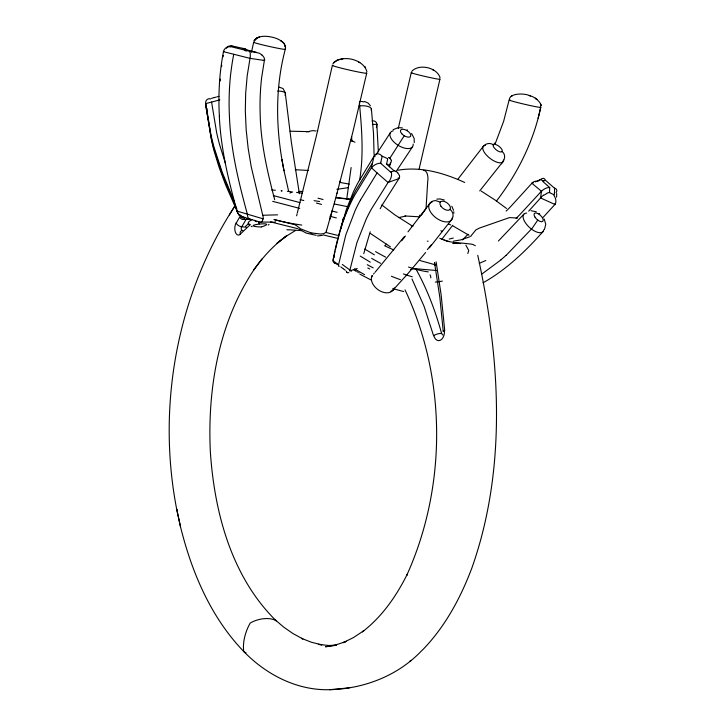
<?xml version="1.0" encoding="UTF-8"?>
<svg xmlns="http://www.w3.org/2000/svg" width="726" height="726" viewBox="0 0 726 726"><rect width="100%" height="100%" fill="white"/><g stroke="black" fill="none" stroke-linecap="round" stroke-linejoin="round"><path stroke-width="1.09" d="M261.442 226.911C281.461 220.586 235.514 225.732 261.188 227.029M540.879 106.159C542.041 103.519 535.271 96.739 530.134 95.823M556.597 197.127L556.706 193.515M531.904 183.27L541.414 191.247L540.652 197.817M366.911 71.674C363.644 59.015 341.293 53.842 332.844 63.87M285.5 48.007L285.291 45.965C286.017 50.484 285.191 43.206 283.058 42.48C280.399 39.939 276.915 38.46 273.421 37.471C267.232 36.01 258.547 34.794 254.263 40.665M351.13 167.515L346.692 199.341M285.454 48.424L285.527 47.689M414.256 142.577L414.165 138.475L411.578 133.457M221.602 66.638L221.784 65.231M554.836 203.825L554.718 204.696L543.075 217.428M359.66 179.994C363.871 154.366 361.757 128.411 359.37 102.738M244.408 217.446L244.353 219.388L251.931 219.524M380.805 163.386L390.543 172.062L394.173 170.873L386.595 164.14L387.738 158.685L382.212 156.208L381.086 161.081M380.996 161.617L380.714 163.214M333.624 257.911L333.089 259.944C336.492 241.676 341.293 223.554 349.052 206.601A219.025 116.94 -31.4 0 1 354.878 194.849L371.394 167.751L373.908 156.807L374.389 155.663L375.406 156.117M326.464 231.331L326.464 230.233M334.341 254.762L333.742 257.467M334.659 253.156L334.976 251.541M339.405 266.088A5.681 1.434 -52.9 0 1 338.534 264.808L345.821 234.843L355.232 210.322A214.279 113.764 -31.3 0 1 360.441 200.022M263.275 60.213L264.373 60.476L261.623 77.727A198.316 149.901 -73.2 0 0 260.171 113.846C260.688 143.022 267.286 171.626 274.7 199.714M335.303 249.925L341.973 223.363L350.576 200.93A213.262 114.554 -31.5 0 1 355.722 190.602L372.184 163.486M263.003 218.88L263.012 218.807A8.585 6.87 39.7 0 0 263.184 217.138L251.196 166.626L248.156 148.295L246.168 129.727L245.324 111.005L245.66 93.445L247.194 75.867L250.288 56.701L250.243 52.871L249.39 51.228L230.587 46.6M332.354 65.413L316.491 135.499L297.37 212.763M419.002 169.521L439.911 79.288M251.468 52.181L253.683 42.253M398.238 128.547L411.243 72.718M376.404 127.685L376.848 124.573L378.364 151.906M366.721 73.199L352.9 131.833L336.991 193.307M509.135 99.988L503.59 121.487L495.241 143.648M285.273 49.35C274.7 88.953 275.862 130.843 284.011 170.782L281.924 159.52L282.015 159.992M538.12 118.265L540.725 107.33C533.583 141.543 517.629 173.505 496.402 201.129M340.657 229.371L346.184 210.032L353.117 192.544A205.258 111.287 -31.6 0 1 358.072 182.562L374.226 155.909M239.752 214.56L239.644 215.041A5.091 5.018 27.8 0 0 244.299 217.991M363.753 253.683L370.187 231.775M296.607 215.794L297.115 213.771M334.505 202.427L337.091 192.944M334.604 202.055L326.101 232.138L324.086 233.491L320.892 234.053L311.835 233.01M389.445 166.671L390.688 162.869L389.563 164.575M329.822 219.288L332.236 210.64M334.368 255.198L334.042 256.369A5.645 5.009 14.2 0 0 333.96 257.558M539.527 214.578L539.545 213.689L538.792 213.789M262.694 220.005L262.385 220.831M537.748 220.105L532.122 228.363L506.058 255.434M509.452 98.881C510.46 93.391 523.954 92.783 530.334 95.896L529.236 95.523M237.139 210.849L237.021 211.075A9.329 7.841 -63.2 0 0 237.447 212.464M544.473 229.425L545.761 224.234L544.191 219.007M407.023 130.635L407.34 129.9L406.914 130.444M404.237 135.762L389.717 158.45M360.45 200.022L377.084 172.951L371.394 167.751M411.678 71.447C418.829 63.334 437.324 67.382 440.101 77.954M239.752 216.929L236.186 223.118A4.683 2.55 30.3 0 0 241.758 226.784L246.513 218.671M229.389 214.905L235.251 205.358M396.033 171.635L412.432 146.951M235.215 205.522C177.126 294.139 156.598 405.453 176.699 509.253L176.808 509.761M226.467 48.252L226.875 47.671M376.059 154.729L390.352 132.704M388.12 182.417L398.928 178.623L382.393 204.714A192.426 101.404 -31.2 0 0 380.197 208.743M467.816 253.546L468.751 250.488L465.883 245.161M422.069 214.097L421.643 214.678M422.296 213.798L423.539 212.119M295.373 230.569L286.017 236.349L277.042 243.274L287.069 235.46C274.074 244.844 263.121 256.741 253.882 269.782L254.454 269.01C218.78 322.235 207.373 388.383 210.331 451.499C214.333 512.22 231.358 576.38 275.744 620.385L276.052 620.984M253.882 269.782L262.041 258.846M423.839 211.72L425.618 209.179A3.639 2.323 -81.9 0 0 426.071 207.981L427.705 181.418C428.485 178.079 427.705 170.256 423.63 170.329M457.843 179.249L483.153 146.525C485.395 143.449 490.186 142.36 493.281 144.783M407.976 231.884L430.582 202.5L432.76 201.12L435.418 200.548L440.292 202.073M452.715 225.305L441.726 239.399M404.282 236.64L375.061 272.277M479.741 190.893L500.405 164.847C504.28 161.853 506.748 154.965 502.129 151.507A5.554 2.269 37.9 0 0 496.802 144.937A5.554 2.269 37.9 0 0 494.252 147.922A5.554 2.269 37.9 0 0 502.056 151.598M429.411 247.838L452.216 218.844L453.033 216.43L452.942 213.753L451.899 211.302L450.075 209.36M425.618 252.53L408.248 273.239L393.111 290.01M226.975 47.553L228.808 46.119L231.04 45.711L245.297 48.905A13.776 9.157 -78.4 0 1 245.533 49.032M421.425 214.95L420.345 215.767L419.446 215.159M373.518 274.029L374.28 273.157M541.414 191.247L519.78 214.724A213.843 128.593 -28.9 0 1 516.077 218.39M523.818 214.234L498.372 241.023M528.673 211.157L540.589 197.935L554.909 204.478M543.112 231.503C525.57 251.241 506.231 269.809 483.035 282.804M467.998 234.28L462.553 239.916M333.769 62.409L337.517 59.886L342.89 58.833M245.606 226.294L248.846 223.318M230.705 46.5L231.866 45.856M275.744 620.385C268.193 616.819 257.34 618.861 250.216 623.053C245.497 631.275 242.493 642.011 243.7 651.413C266.043 674.563 296.916 690.598 329.64 689.7C363.835 688.802 397.821 675.852 421.625 650.759L422.841 649.643C444.947 626.874 460.257 598.478 471.492 569.021L471.909 567.895C507.302 467.689 500.141 357.609 477.753 255.361M409.782 661.477L411.034 660.342M242.802 48.76L243.6 48.37M250.134 224.761L240.297 234.162A4.71 3.276 44.2 0 1 242.802 230.387M501.094 259.79L482.064 273.893M223.917 51.328L223.481 51.691A188.315 146.271 -73.9 0 0 220.559 70.694L220.232 73.616A228 173.904 -73.6 0 0 219.388 116.233M268.23 225.033L269.047 224.47M543.583 195.339L546.687 193.597M386.631 244.208L384.662 245.796L393.828 249.989M393.093 129.709L398.102 127.658L402.268 127.84M469.813 236.776L460.956 239.861L453.351 241.168M306.699 131.932L307.407 131.578M485.83 260.48L479.296 263.347M533.419 182.716L531.849 183.342L510.632 206.629A205.041 124.373 -29 0 1 506.176 211.066M535.498 181.899L536.015 181.691M537.576 181.073L538.093 180.874M539.119 180.465L539.636 180.266M275.553 221.802L274.691 222.029M357.237 268.52L349.651 270.97L356.929 242.593L366.294 218.916A207.945 109.091 -31.2 0 1 371.431 208.997L388.074 182.48L377.084 172.951M211.429 98.382L213.743 97.738M205.903 105.805L205.803 103.6L219.851 99.87M214.17 97.62L215.894 97.157M216.765 96.93L218.943 96.367M322.389 235.396L317.507 235.905M398.683 217.619L405.689 216.067M244.317 219.397L242.339 219.352M436.771 199.151L439.956 198.933L444.366 200.04M348.489 187.626L336.864 189.341M397.957 170.229C420.799 166.2 444.031 173.042 464.676 182.462M329.64 689.7L349.306 687.849M336.338 645.305L325.484 646.775L336.029 644.851L346.538 641.33L343.108 642.692L353.526 637.537L363.744 630.749L362.41 631.856C382.012 616.791 396.387 596.073 407.313 574.121L406.714 575.391C447.053 486.311 446.717 378.428 405.044 289.883M336.129 645.214L328.742 645.487L318.306 644.389L321.772 644.824L311.481 642.265L301.444 638.317L302.878 638.934L293.123 633.662L283.739 627.155L274.782 619.487M262.885 215.25L277.559 214.851M279.111 87.111L282.995 88.527L285.209 92.592L291.371 142.369L299.375 193.733M372.393 124.445L376.821 124.328M206.647 110.443L207.609 110.416M290.019 131.197L309.267 131.651M538.928 180.738L535.144 181.291A5.59 3.966 -21.8 0 0 531.795 183.215M419.746 216.82L404.908 215.976M298.685 191.437L302.787 191.482M239.861 215.15L238.827 215.132L225.65 184.93L219.043 167.134L214.333 151.77A169.82 123.484 61.7 0 1 211.547 140.345L205.912 106.123L210.921 136.461A176.654 127.985 61.7 0 0 213.825 148.376L223.009 176.291L236.903 209.079M530.996 210.721L536.287 211.765M295.255 169.73L308.604 170.456M273.384 222.129L259.763 222.056L244.807 217.537M271.705 190.04L275.381 190.221M301.644 230.632L288.794 229.752A4.873 2.723 -84.2 0 1 286.951 229.507M316.209 235.333L306.426 233.146L298.649 229.08M436.444 270.508L415.771 268.72C427.106 289.066 435.446 310.982 441.589 333.425A5.79 1.951 -15.2 0 0 433.567 335.693L424.066 306.29L411.987 278.984M281.234 190.675L281.915 190.729M336.338 197.889L349.714 199.269M241.758 226.784L246.259 227.238M287.315 191.283L291.217 191.728M342.436 219.443L343.815 219.597M336.347 197.463L351.257 199.332M349.333 184.123L340.621 182.553A1.425 1.053 62.8 0 1 340.04 181.809L339.859 181.201M296.553 192.39L302.125 193.134M411.343 225.75L413.139 226.013M244.299 217.392L243.927 217.328A12.796 10.627 -66.9 0 0 244.753 217.419M264.373 60.467L250.034 58.352L223.481 51.691M249.39 51.228L259.046 53.107A13.948 13.15 -76.6 0 1 259.391 53.261L261.914 54.849M336.447 263.81L334.904 263.329M446.327 241.132L447.643 241.35M460.656 243.627L448.414 241.486M517.683 218.036L509.543 217.582L479.269 228.136L475.893 229.897L470.838 236.086A1.633 0.871 -29.2 0 0 470.82 236.513M347.79 206.683L334.387 204.015M435.636 264.917L420.1 260.57M336.773 238.182L323.324 234.943M243.6 217.328L243.7 217.274A12.896 10.69 -65.6 0 1 238.164 213.635L237.547 212.509M256.614 52.345L242.675 48.923M337.545 235.351L325.575 232.393M270.644 221.92L297.669 228.654M403.692 291.562L392.757 288.603M274.001 219.452L295.31 224.815M272.722 201.356L299.72 208.389M336.374 217.927L329.858 216.239M273.375 195.603L299.947 202.59M332.29 211.057L337.136 212.319M310.492 232.674L300.618 228.871L295.155 224.552M316.999 130.662L317.779 130.88M243.618 217.256L242.675 216.883M444.085 239.988L449.394 241.531M219.316 116.242C220.804 148.521 228.381 180.075 237.021 211.075L263.012 218.807M246.041 652.792L244.136 651.903C210.948 617.663 191.764 572.387 180.475 526.649L176.699 509.253L180.475 526.649M494.134 143.158L495.35 143.566M364.606 101.449L368.273 103.183L370.405 105.805M448.604 224.025L450.665 224.869M439.765 238.264L445.401 240.633M251.205 226.267L252.094 226.648M350.64 140.118L354.96 142.232M432.542 69.669L433.467 70.095M452.897 225.895L468.987 235.278M359.851 62.654L358.689 62.064M370.859 279.873L359.933 274.192M245.533 49.023L247.267 50.366M364.579 274.664L354.479 268.883M358.635 272.677L359.107 272.94M357.228 271.878L357.691 272.15M256.505 221.693L254.399 220.332M374.344 254.808L364.733 249.018M355.822 271.079L356.285 271.352M412.377 226.049L394.89 214.914L381.876 205.004M370.305 262.168L360.223 256.078M355.359 270.807L353.97 269.999M390.425 246.858L370.333 233.418M481.211 191.092L495.241 200.131L506.485 208.453M345.295 270.235L343.643 269.028M537.022 99.462L536.215 98.854M333.034 260.688L338.534 264.808M343.235 268.729L340.793 266.905M336.692 263.847L337.236 264.246M398.184 177.906L398.973 178.551A6.035 4.329 -18.2 0 0 399.4 175.447M397.63 172.806L399.445 175.429M547.114 185.212L542.703 181.4L545.498 180.293L554.455 188.143M547.277 185.357L549.718 187.535L549.518 192.662L554.355 194.895L554.555 190.285M475.321 245.724L472.907 244.508A28.205 10.11 -14.4 0 0 470.929 244.054L461.582 243.056A29.113 10.473 -14.4 0 0 458.442 243.001L453.451 243.464A10.373 3.775 -14.6 0 0 452.761 243.6M346.22 271.17L346.856 272.314M365.55 67.445L364.924 66.611M451.781 206.22L453.55 210.268M234.226 201.429L222.183 172.253L214.143 147.659A181.427 131.116 61.8 0 1 210.794 134.029L205.803 103.6M225.423 163.35L219.561 144.547A177.77 128.23 61.8 0 1 216.629 132.549L211.575 102.021M247.321 214.007C238.654 182.317 230.768 150.11 229.461 117.14A224.497 170.546 -73.5 0 1 230.487 75.522L231.594 67.028A186.609 144.247 -73.7 0 1 233.745 54.268M288.667 191.392L283.911 170.265M391.441 160.319L390.37 158.976A12.669 6.47 -52.5 0 0 388.519 157.46M434.52 262.621L439.838 297.415L443.232 331.256M434.584 262.957L434.992 265.099M436.135 261.895L441.154 294.983L444.729 330.484A5.853 0.889 -4.7 0 0 443.858 331.555M371.385 108.954L373.527 133.693L374.053 154.366M453.759 211.801L453.868 213.126M351.629 136.479L351.865 141.561M210.349 99.081L210.34 98.727A5.98 4.719 53.1 0 0 205.612 103.582M554.555 188.297L554.555 189.722M410.553 269.527A5.835 2.078 -13.7 0 1 415.844 268.665M442.869 335.004A2.895 1.706 -89.6 0 1 441.735 333.325M444.466 330.548A8.785 5.59 -87.7 0 1 440.319 340.276A8.785 5.59 -87.7 0 1 433.74 335.557M242.139 230.614A2.35 1.37 89.6 0 1 241.676 226.612M240.315 234.235A7.142 3.902 -86.6 0 1 235.415 232.266A7.142 3.902 -86.6 0 1 236.113 222.982M485.358 145.391A12.451 5.218 38.2 0 0 483.162 146.525A12.451 5.218 38.2 0 0 490.186 158.495A12.451 5.218 38.2 0 0 502.973 161.599A12.451 5.218 38.2 0 0 503.354 160.001M543.774 229.706A12.941 6.026 42.6 0 1 528.782 226.793A12.941 6.026 42.6 0 1 526.695 213.081M505.995 255.37A215.468 190.321 44.4 0 1 501.031 259.717M541.532 191.274A6.67 3.394 -32.2 0 1 549.709 187.544M553.902 195.503A6.961 5.336 75.4 0 1 555.045 204.614M546.923 193.234A11.797 3.612 -38.2 0 1 549.754 192.426M540.38 197.871A5.645 2.051 -38.4 0 1 543.592 195.194M554.546 188.234A6.543 3.684 -29.5 0 1 556.116 192.726M540.498 179.603A6.961 3.585 -66.7 0 1 545.335 180.465M539.264 179.649A11.734 9.202 -35.9 0 1 543.202 180.765M371.658 167.779A7.115 4.029 -31.1 0 1 380.696 163.296M390.842 171.608A7.741 3.884 -63.2 0 1 388.356 182.535M394.291 170.728A12.641 9.193 -12.7 0 1 397.748 172.724M374.226 155.418A7.587 5.681 82.6 0 1 382.112 156.326M391.35 160.382A6.026 2.559 -40.5 0 1 390.597 162.887M386.586 164.149A7.196 4.42 -27.7 0 1 389.617 166.699M351.52 271.17A104.09 20.655 34.1 0 1 342.318 264.436M348.789 272.513A6.598 2.695 -74 0 1 346.901 272.214M334.94 263.284A6.425 4.374 -32.5 0 1 332.98 260.707M432.324 201.792A13.658 7.65 36.9 0 0 429.665 203.516A13.658 7.65 36.8 0 0 436.045 217.882A13.658 7.65 36.8 0 0 451.563 219.833A13.658 7.65 36.9 0 0 452.407 217.373M431.117 244.925A204.414 14.438 -54.5 0 1 427.36 249.599M390.897 291.18A5.917 4.492 35.4 0 0 393.075 289.973A12.741 8.521 37.2 0 1 378.219 289.837A12.741 8.521 37.2 0 1 372.175 275.463M394.254 287.886A12.823 8.403 36.6 0 1 393.22 290.091M405.435 236.041A204.451 11.68 -54.9 0 1 401.705 240.796M371.903 276.96A5.4 4.211 35.5 0 1 372.329 275.472M413.167 144.038A13.132 6.625 32.3 0 1 397.549 144.919A13.132 6.625 32.3 0 1 393.202 130.825M400.434 279.682A92.284 33.995 31.1 0 1 391.387 276.261M373.182 267.858A92.284 33.995 31.1 0 1 367.265 264.7M369.797 268.983A87.81 33.033 30.6 0 1 367.801 267.967M380.596 263.32A91.458 31.908 31.6 0 1 371.648 258.365M412.25 276.778A95.188 45.938 34.1 0 1 403.366 273.92M430.073 274.827A5.608 3.639 -84.6 0 1 430.827 277.922M428.286 271.896A88.291 41.554 33.4 0 1 408.566 267.041M442.306 281.08A87.401 46.228 36.2 0 1 435.273 282.096M385.669 257.14A86.603 30.093 31.2 0 1 375.569 251.623M440.863 230.75A89.706 56.229 28.3 0 1 442.479 231.331M301.798 225.069A84.343 15.536 3.9 0 1 274.337 219.715M277.595 91.059A11.471 3.92 -7.4 0 1 284.955 95.287M259.2 223.853A4.792 0.499 77.5 0 1 258.474 221.92M249.98 224.697A11.153 3.403 -13.4 0 1 251.949 219.706M206.556 110.47A6.362 4.002 -64.8 0 1 206.974 108.573M242.03 217.8A100.034 18.322 16.1 0 1 240.524 215.277M242.321 219.279A5.881 4.32 -78.7 0 1 239.816 217.283M242.684 216.838A5.808 4.61 76.4 0 1 241.359 215.967M372.057 121.051A5.935 4.547 -68.1 0 1 377.021 124.228M308.641 131.778A4.628 1.915 -5.7 0 1 315.638 131.043M359.824 101.486A4.873 1.842 -3.9 0 1 363.935 102.012M358.998 105.942A10.972 4.147 -4.3 0 1 371.149 110.18M343.525 219.642A11.199 1.688 6.6 0 1 342.872 218.898M540.262 107.058A16.217 0.662 13.1 0 1 524.163 104.172A16.217 0.662 13.1 0 1 510.051 99.988M366.249 72.89A17.615 0.799 12.8 0 1 349.351 70.077A17.615 0.799 12.8 0 1 332.907 65.331M311.862 233.128A19.593 6.852 17.7 0 1 310.501 232.792M284.837 49.078A16.19 0.672 12.6 0 1 268.684 46.31A16.19 0.672 12.6 0 1 254.554 42.235M439.502 79.052A14.701 0.554 12.9 0 1 425.009 76.439A14.701 0.554 12.9 0 1 411.96 72.709M303.813 200.53A128.629 11.18 12.9 0 1 300.001 199.677M289.892 193.062A147.723 27.488 19.8 0 1 292.723 191.963M427.278 241.132A254.971 12.424 7.9 0 1 428.077 241.232M321.545 204.414A285.953 19.947 15.7 0 1 316.436 203.053M453.278 238.028A118.565 35.937 21.2 0 1 449.194 239.017M323.043 199.523A281.18 18.84 15.7 0 1 317.988 198.171M314.022 200.666A398.202 43.469 16.6 0 1 319.558 201.51M281.289 190.965A318.469 50.221 21.2 0 1 281.96 191.029M223.363 51.655A6.688 5.527 -77.1 0 1 230.505 46.881M261.796 55.067A6.334 5.944 -78 0 1 264.663 60.476M242.638 49.196A6.725 5.754 -76.9 0 1 246.196 51.192M249.925 219.061A9.629 3.503 -79.5 0 1 247.385 213.943M223.045 56.819A185.085 143.92 -73.9 0 1 223.29 55.421M220.205 80.876A222.129 169.82 -73.7 0 1 220.323 79.07M262.957 218.762A7.977 2.214 -88.7 0 1 262.676 219.851M262.367 220.931A11.335 3.158 -88.6 0 1 259.79 221.993M254.445 40.411L254.1 41.019L256.214 38.523L254.445 40.411M511.993 95.832L511.349 96.295L511.993 95.832M256.85 38.106L255.897 38.759L257.921 37.561L256.85 38.106M259.509 37.008L258.692 37.262L259.509 37.008M280.672 40.602L281.434 41.11L280.672 40.602M536.351 98.954L535.343 98.282L536.351 98.954M283.058 42.48L282.142 41.654L283.058 42.48M284.547 44.331L284.129 43.687L284.547 44.331M285.155 45.584L285.372 46.264L285.155 45.584M540.489 103.818L540.861 105.361L540.489 103.818M534.862 216.947A5.772 2.686 43.1 0 0 542.794 221.339A5.772 2.686 43.1 0 0 538.238 213.743A5.772 2.686 43.1 0 0 534.862 216.947M440.873 206.111A6.089 3.421 37.2 0 0 449.966 209.487A6.089 3.421 37.2 0 0 444.702 201.574A6.089 3.421 37.2 0 0 440.873 206.111M401.75 133.729A5.853 2.913 31.9 0 0 410.58 136.325A5.853 2.913 31.9 0 0 404.554 129.527A5.853 2.913 31.9 0 0 401.75 133.729"/></g></svg>
